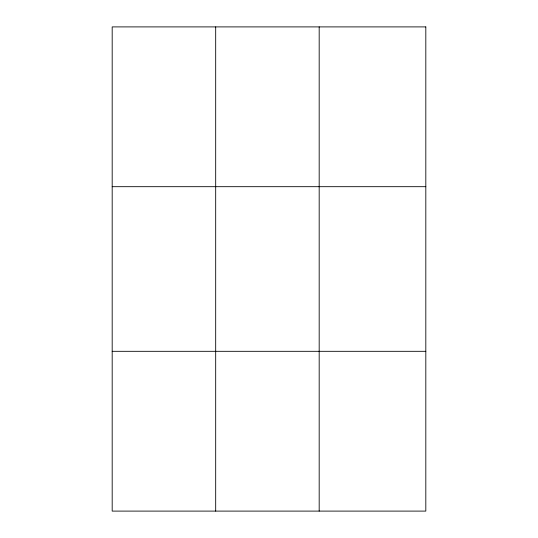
<?xml version="1.0" encoding="UTF-8"?>
<svg xmlns="http://www.w3.org/2000/svg" width="538" height="538" viewBox="0 0 538 538"><rect width="100%" height="100%" fill="white"/><g stroke="black" fill="none" stroke-linecap="round" stroke-linejoin="round"><path stroke-width="0.81" d="M215.684 511.1L215.684 26.9M319.182 511.1L319.182 26.9M112.186 186.686L425.814 186.686M112.186 351.314L425.814 351.314M425.814 26.9L425.814 511.1L112.186 511.1L112.186 26.9L425.814 26.9"/></g></svg>
